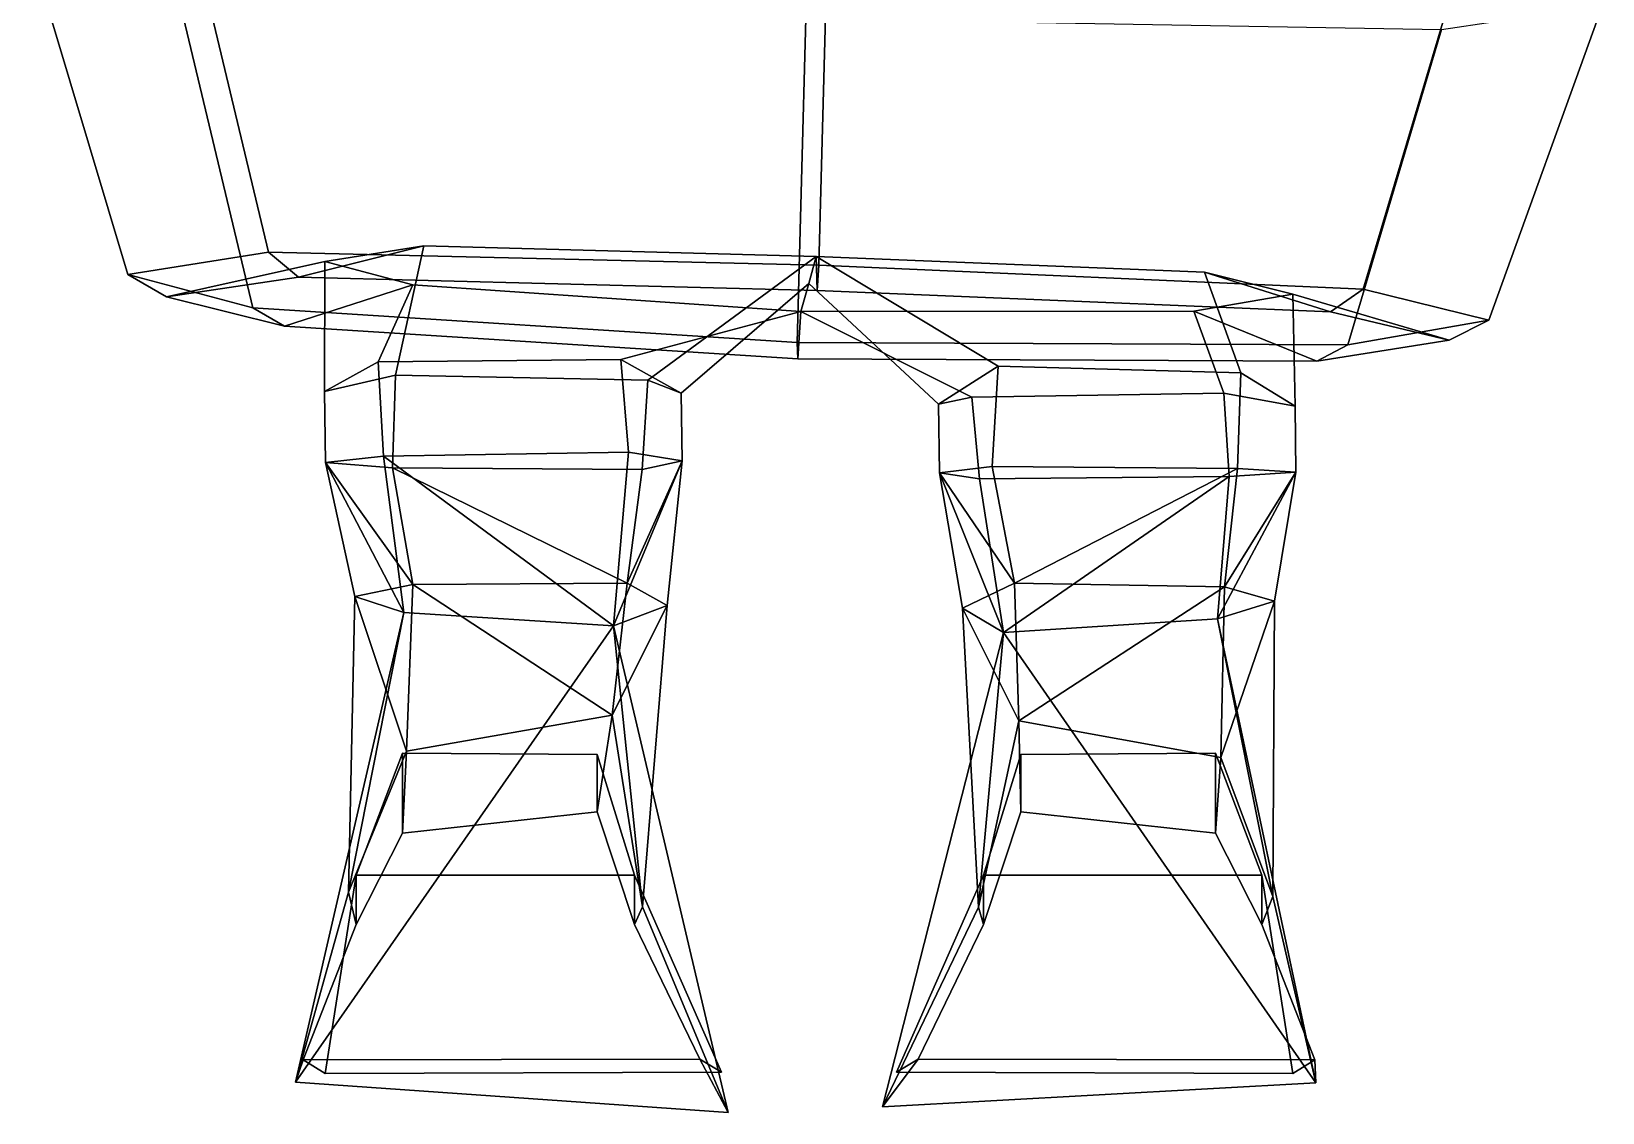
# Model space of a CAD drawing. Extents: x -201 to 177, y -160 to 389.
# Drawn here: x -133.6 to 132.5, y -159.7 to 23.5 of the extents above; entities that cross this region are included whole.
import ezdxf

# ---------------------------------------------------------------- set-up
doc = ezdxf.new("R2010")
doc.units = 0

msp = doc.modelspace()

# ---------------------------------------------------------------- linework, layer by layer
for points in [[(-106.472496, 40.480438, 85.544106), (-133.635208, 36.839966, 2.398399), (-117.274796, -17.682648, -0.645615), (-93.490402, -13.928238, 82.559982)], [(-0.2576, -16.136368, 114.92511), (1.230766, 38.747681, 117.701859), (-106.472496, 40.480438, 85.544106), (-93.490402, -13.928238, 82.559982)], [(-0.2576, -16.136368, 114.92511), (91.996635, -20.184265, 79.27166), (107.903252, 33.250076, 81.743645), (1.230766, 38.747681, 117.701859)], [(-117.274796, -17.682648, -0.645615), (-133.635208, 36.839966, 2.398399), (-109.109436, 31.050934, -89.100899), (-96.127342, -23.357742, -92.085022)], [(107.903252, 33.250076, 81.743645), (91.996635, -20.184265, 79.27166), (113.256355, -25.457901, -4.732483), (132.54129, 27.862488, -2.320393)], [(-96.127342, -23.357742, -92.085022), (-109.109436, 31.050934, -89.100899), (-2.433056, 25.646347, -125.055428), (-3.922945, -29.24337, -127.831459)], [(113.256355, -25.457901, -4.732483), (89.359695, -29.613762, -95.373352), (105.266312, 23.820572, -92.901367), (132.54129, 27.862488, -2.320393)], [(89.359695, -29.613762, -95.373352), (-3.922945, -29.24337, -127.831459), (-2.433056, 25.646347, -125.055428), (105.266312, 23.820572, -92.901367)], [(-88.411903, -18.119812, 73.869087), (-110.743706, -21.464478, -0.943134), (-83.922379, -15.519989, -1.069133), (-67.151192, -12.830475, 58.375393)], [(-0.541185, -20.391937, 102.408707), (-88.411903, -18.119812, 73.869087), (-67.151192, -12.830475, 58.375393), (-0.673331, -14.630844, 81.607658)], [(-67.151192, -12.830475, 58.375393), (-83.922379, -15.519989, -1.069133), (-83.975281, -37.531403, -2.439397), (-71.942871, -34.769653, 37.143082)], [(-0.673331, -14.630844, 81.607658), (-67.151192, -12.830475, 58.375393), (-71.942871, -34.769653, 37.143082), (-29.225613, -35.584854, 57.537518)], [(-93.490402, -13.928238, 82.559982), (-117.274796, -17.682648, -0.645615), (-110.743706, -21.464478, -0.943134), (-88.411903, -18.119812, 73.869087)], [(-110.743706, -21.464478, -0.943134), (-90.745476, -26.464508, -80.684029), (-68.99514, -19.424301, -63.749676), (-83.922379, -15.519989, -1.069133)], [(-0.2576, -16.136368, 114.92511), (-93.490402, -13.928238, 82.559982), (-88.411903, -18.119812, 73.869087), (-0.541185, -20.391937, 102.408707)], [(-83.922379, -15.519989, -1.069133), (-68.99514, -19.424301, -63.749676), (-74.897934, -32.499573, -44.519615), (-83.975281, -37.531403, -2.439397)], [(-1.949953, -19.195938, -2.943283), (-0.673331, -14.630844, 81.607658), (-29.225613, -35.584854, 57.537518), (-23.583223, -37.825333, -4.732352)], [(20.057716, -39.665558, -3.388254), (30.128471, -33.213173, 58.509056), (-0.673331, -14.630844, 81.607658), (-1.949953, -19.195938, -2.943283)], [(-0.673331, -14.630844, 81.607658), (30.128471, -33.213173, 58.509056), (71.278481, -34.37928, 34.794197), (65.114479, -17.291473, 56.030579)], [(-0.541185, -20.391937, 102.408707), (-0.673331, -14.630844, 81.607658), (65.114479, -17.291473, 56.030579), (86.47097, -24.018188, 70.768753)], [(-117.274796, -17.682648, -0.645615), (-96.127342, -23.357742, -92.085022), (-90.745476, -26.464508, -80.684029), (-110.743706, -21.464478, -0.943134)], [(-0.2576, -16.136368, 114.92511), (-0.541185, -20.391937, 102.408707), (86.47097, -24.018188, 70.768753), (91.996635, -20.184265, 79.27166)], [(65.114479, -17.291473, 56.030579), (71.278481, -34.37928, 34.794197), (80.454613, -40.014343, -5.642943), (80.082077, -21.051453, -3.976613)], [(86.47097, -24.018188, 70.768753), (65.114479, -17.291473, 56.030579), (80.082077, -21.051453, -3.976613), (106.532265, -28.792671, -4.795014)], [(-90.745476, -26.464508, -80.684029), (-3.784854, -31.991058, -112.420113), (-3.277734, -23.943993, -90.882469), (-68.99514, -19.424301, -63.749676)], [(-68.99514, -19.424301, -63.749676), (-3.277734, -23.943993, -90.882469), (-33.771858, -32.092438, -68.097404), (-74.897934, -32.499573, -44.519615)], [(-3.277734, -23.943993, -90.882469), (-1.949953, -19.195938, -2.943283), (-23.583223, -37.825333, -4.732352), (-33.771858, -32.092438, -68.097404)], [(20.057716, -39.665558, -3.388254), (-1.949953, -19.195938, -2.943283), (-3.277734, -23.943993, -90.882469), (25.699711, -38.493172, -68.060913)], [(80.082077, -21.051453, -3.976613), (80.454613, -40.014343, -5.642943), (68.39978, -37.811279, -47.47628), (63.270535, -23.8853, -66.09449)], [(106.532265, -28.792671, -4.795014), (80.082077, -21.051453, -3.976613), (63.270535, -23.8853, -66.09449), (84.137398, -32.362877, -83.784355)], [(91.996635, -20.184265, 79.27166), (86.47097, -24.018188, 70.768753), (106.532265, -28.792671, -4.795014), (113.256355, -25.457901, -4.732483)], [(-96.127342, -23.357742, -92.085022), (-3.922945, -29.24337, -127.831459), (-3.784854, -31.991058, -112.420113), (-90.745476, -26.464508, -80.684029)], [(84.137398, -32.362877, -83.784355), (63.270535, -23.8853, -66.09449), (-3.277734, -23.943993, -90.882469), (-3.784854, -31.991058, -112.420113)], [(63.270535, -23.8853, -66.09449), (68.39978, -37.811279, -47.47628), (25.699711, -38.493172, -68.060913), (-3.277734, -23.943993, -90.882469)], [(113.256355, -25.457901, -4.732483), (106.532265, -28.792671, -4.795014), (84.137398, -32.362877, -83.784355), (89.359695, -29.613762, -95.373352)], [(89.359695, -29.613762, -95.373352), (84.137398, -32.362877, -83.784355), (-3.784854, -31.991058, -112.420113), (-3.922945, -29.24337, -127.831459)], [(-83.790527, -49.543289, -5.767922), (-83.975281, -37.531403, -2.439397), (-74.897934, -32.499573, -44.519615), (-73.992409, -48.491982, -24.315487)], [(-73.992409, -48.491982, -24.315487), (-74.897934, -32.499573, -44.519615), (-33.771858, -32.092438, -68.097404), (-32.483177, -47.770538, -35.616379)], [(-23.404663, -49.256027, -8.468208), (-32.483177, -47.770538, -35.616379), (-33.771858, -32.092438, -68.097404), (-23.583223, -37.825333, -4.732352)], [(29.147928, -50.234268, 20.735855), (30.128471, -33.213173, 58.509056), (20.057716, -39.665558, -3.388254), (20.1947, -51.272888, -5.560893)], [(29.147928, -50.234268, 20.735855), (70.690002, -50.551239, 9.444001), (71.278481, -34.37928, 34.794197), (30.128471, -33.213173, 58.509056)], [(70.690002, -50.551239, 9.444001), (80.588165, -51.199486, -8.111513), (80.454613, -40.014343, -5.642943), (71.278481, -34.37928, 34.794197)], [(-72.476448, -50.431, 10.697119), (-71.942871, -34.769653, 37.143082), (-83.975281, -37.531403, -2.439397), (-83.790527, -49.543289, -5.767922)], [(-30.150936, -50.753632, 18.249166), (-29.225613, -35.584854, 57.537518), (-71.942871, -34.769653, 37.143082), (-72.476448, -50.431, 10.697119)], [(-30.150936, -50.753632, 18.249166), (-23.404663, -49.256027, -8.468208), (-23.583223, -37.825333, -4.732352), (-29.225613, -35.584854, 57.537518)], [(20.1947, -51.272888, -5.560893), (20.057716, -39.665558, -3.388254), (25.699711, -38.493172, -68.060913), (26.973173, -52.336685, -33.671646)], [(69.276413, -51.917809, -25.920876), (26.973173, -52.336685, -33.671646), (25.699711, -38.493172, -68.060913), (68.39978, -37.811279, -47.47628)], [(80.588165, -51.199486, -8.111513), (69.276413, -51.917809, -25.920876), (68.39978, -37.811279, -47.47628), (80.454613, -40.014343, -5.642943)], [(-35.031448, -77.239883, -21.154621), (-73.992409, -48.491982, -24.315487), (-32.483177, -47.770538, -35.616379)], [(-35.031448, -77.239883, -21.154621), (-32.483177, -47.770538, -35.616379), (-23.404663, -49.256027, -8.468208)], [(-70.534981, -74.933731, -11.0074), (-83.790527, -49.543289, -5.767922), (-73.992409, -48.491982, -24.315487)], [(-69.024292, -70.228294, 20.861874), (-72.476448, -50.431, 10.697119), (-83.790527, -49.543289, -5.767922)], [(-69.024292, -70.228294, 20.861874), (-83.790527, -49.543289, -5.767922), (-78.819504, -72.242317, 5.83991)], [(-78.819504, -72.242317, 5.83991), (-83.790527, -49.543289, -5.767922), (-70.534981, -74.933731, -11.0074)], [(-70.534981, -74.933731, -11.0074), (-73.992409, -48.491982, -24.315487), (-35.031448, -77.239883, -21.154621)], [(-32.707314, -70.000755, 27.875029), (-30.150936, -50.753632, 18.249166), (-72.476448, -50.431, 10.697119)], [(-32.707314, -70.000755, 27.875029), (-72.476448, -50.431, 10.697119), (-69.024292, -70.228294, 20.861874)], [(-25.947599, -73.77253, 3.532708), (-35.031448, -77.239883, -21.154621), (-23.404663, -49.256027, -8.468208)], [(-32.707314, -70.000755, 27.875029), (-25.947599, -73.77253, 3.532708), (-23.404663, -49.256027, -8.468208)], [(-32.707314, -70.000755, 27.875029), (-23.404663, -49.256027, -8.468208), (-30.150936, -50.753632, 18.249166)], [(32.89933, -69.971184, 32.07695), (29.147928, -50.234268, 20.735855), (20.1947, -51.272888, -5.560893)], [(32.89933, -69.971184, 32.07695), (70.690002, -50.551239, 9.444001), (29.147928, -50.234268, 20.735855)], [(32.89933, -69.971184, 32.07695), (68.496773, -70.608955, 21.851791), (70.690002, -50.551239, 9.444001)], [(68.496773, -70.608955, 21.851791), (80.588165, -51.199486, -8.111513), (70.690002, -50.551239, 9.444001)], [(32.89933, -69.971184, 32.07695), (20.1947, -51.272888, -5.560893), (24.10434, -74.236649, 8.173736)], [(31.068604, -78.316322, -17.458948), (20.1947, -51.272888, -5.560893), (26.973173, -52.336685, -33.671646)], [(24.10434, -74.236649, 8.173736), (20.1947, -51.272888, -5.560893), (31.068604, -78.316322, -17.458948)], [(31.068604, -78.316322, -17.458948), (26.973173, -52.336685, -33.671646), (69.276413, -51.917809, -25.920876)], [(67.306801, -76.033295, -10.346543), (31.068604, -78.316322, -17.458948), (69.276413, -51.917809, -25.920876)], [(67.306801, -76.033295, -10.346543), (69.276413, -51.917809, -25.920876), (80.588165, -51.199486, -8.111513)], [(76.987389, -73.025459, 5.882233), (67.306801, -76.033295, -10.346543), (80.588165, -51.199486, -8.111513)], [(68.496773, -70.608955, 21.851791), (76.987389, -73.025459, 5.882233), (80.588165, -51.199486, -8.111513)], [(-70.103676, -98.446953, 8.958502), (-69.024292, -70.228294, 20.861874), (-78.819504, -72.242317, 5.83991)], [(-70.103676, -98.446953, 8.958502), (-35.232262, -92.363335, 16.596012), (-69.024292, -70.228294, 20.861874)], [(-35.232262, -92.363335, 16.596012), (-32.707314, -70.000755, 27.875029), (-69.024292, -70.228294, 20.861874)], [(-35.232262, -92.363335, 16.596012), (-25.947599, -73.77253, 3.532708), (-32.707314, -70.000755, 27.875029)], [(33.621887, -93.287354, 18.992624), (32.89933, -69.971184, 32.07695), (24.10434, -74.236649, 8.173736)], [(33.621887, -93.287354, 18.992624), (68.496773, -70.608955, 21.851791), (32.89933, -69.971184, 32.07695)], [(67.878181, -99.540596, 8.700282), (68.496773, -70.608955, 21.851791), (33.621887, -93.287354, 18.992624)], [(67.878181, -99.540596, 8.700282), (76.987389, -73.025459, 5.882233), (68.496773, -70.608955, 21.851791)], [(-79.914474, -122.319618, -4.682126), (-70.103676, -98.446953, 8.958502), (-78.819504, -72.242317, 5.83991)], [(-79.914474, -122.319618, -4.682126), (-78.819504, -72.242317, 5.83991), (-70.534981, -74.933731, -11.0074)], [(-30.113205, -124.794983, -6.362684), (-25.947599, -73.77253, 3.532708), (-35.232262, -92.363335, 16.596012)], [(-30.113205, -124.794983, -6.362684), (-35.031448, -77.239883, -21.154621), (-25.947599, -73.77253, 3.532708)], [(26.838224, -124.854012, -4.706209), (33.621887, -93.287354, 18.992624), (24.10434, -74.236649, 8.173736)], [(26.838224, -124.854012, -4.706209), (24.10434, -74.236649, 8.173736), (31.068604, -78.316322, -17.458948)], [(76.651161, -123.09166, -6.461299), (67.306801, -76.033295, -10.346543), (76.987389, -73.025459, 5.882233)], [(76.651161, -123.09166, -6.461299), (76.987389, -73.025459, 5.882233), (67.878181, -99.540596, 8.700282)], [(-88.901665, -154.497253, -26.938517), (-79.914474, -122.319618, -4.682126), (-70.534981, -74.933731, -11.0074)], [(-88.901665, -154.497253, -26.938517), (-70.534981, -74.933731, -11.0074), (-35.031448, -77.239883, -21.154621)], [(83.990234, -154.617996, -30.448891), (31.068604, -78.316322, -17.458948), (67.306801, -76.033295, -10.346543)], [(83.990234, -154.617996, -30.448891), (67.306801, -76.033295, -10.346543), (76.651161, -123.09166, -6.461299)], [(-15.572736, -159.674255, -31.090322), (-88.901665, -154.497253, -26.938517), (-35.031448, -77.239883, -21.154621)], [(-15.572736, -159.674255, -31.090322), (-35.031448, -77.239883, -21.154621), (-30.113205, -124.794983, -6.362684)], [(10.525321, -158.682632, -29.591032), (26.838224, -124.854012, -4.706209), (31.068604, -78.316322, -17.458948)], [(10.525321, -158.682632, -29.591032), (31.068604, -78.316322, -17.458948), (83.990234, -154.617996, -30.448891)], [(-35.232262, -92.363335, 16.596012), (-70.103676, -98.446953, 8.958502), (-70.777412, -112.334427, 35.947453), (-37.787899, -108.736435, 35.947453)], [(-30.113205, -124.794983, -6.362684), (-35.232262, -92.363335, 16.596012), (-37.787899, -108.736435, 35.947453), (-31.473774, -127.827744, 43.725594)], [(26.838224, -124.854012, -4.706209), (27.673773, -127.827744, 43.725594), (33.987896, -108.736435, 35.947453), (33.621887, -93.287354, 18.992624)], [(33.621887, -93.287354, 18.992624), (33.987896, -108.736435, 35.947453), (66.977409, -112.334427, 35.947453), (67.878181, -99.540596, 8.700282)], [(-79.914474, -122.319618, -4.682126), (-78.613716, -127.827744, 43.725594), (-70.777412, -112.334427, 35.947453), (-70.103676, -98.446953, 8.958502)], [(-31.473774, -119.444244, 102.617195), (-37.787899, -98.998032, 87.801697), (-70.777412, -98.812729, 87.801697), (-78.613716, -119.444244, 102.617195)], [(-78.613716, -119.444244, 102.617195), (-70.777412, -98.812729, 87.801697), (-70.777412, -112.334427, 35.947453), (-78.613716, -127.827744, 43.725594)], [(-37.787899, -98.998032, 87.801697), (-37.787899, -108.736435, 35.947453), (-70.777412, -112.334427, 35.947453), (-70.777412, -98.812729, 87.801697)], [(-31.473774, -119.444244, 102.617195), (-31.473774, -127.827744, 43.725594), (-37.787899, -108.736435, 35.947453), (-37.787899, -98.998032, 87.801697)], [(27.673773, -119.444244, 102.617195), (74.813721, -119.444244, 102.617195), (66.977409, -98.812729, 87.801697), (33.987896, -98.998032, 87.801697)], [(27.673773, -119.444244, 102.617195), (33.987896, -98.998032, 87.801697), (33.987896, -108.736435, 35.947453), (27.673773, -127.827744, 43.725594)], [(33.987896, -98.998032, 87.801697), (66.977409, -98.812729, 87.801697), (66.977409, -112.334427, 35.947453), (33.987896, -108.736435, 35.947453)], [(74.813721, -119.444244, 102.617195), (74.813721, -127.827744, 43.725594), (66.977409, -112.334427, 35.947453), (66.977409, -98.812729, 87.801697)], [(76.651161, -123.09166, -6.461299), (67.878181, -99.540596, 8.700282), (66.977409, -112.334427, 35.947453), (74.813721, -127.827744, 43.725594)], [(-83.890282, -153.02951, 102.617195), (-78.613716, -119.444244, 102.617195), (-78.613716, -127.827744, 43.725594), (-87.594154, -150.723206, 36.317848)], [(-16.70689, -152.844193, 102.617195), (-31.473774, -119.444244, 102.617195), (-78.613716, -119.444244, 102.617195), (-83.890282, -153.02951, 102.617195)], [(-16.70689, -152.844193, 102.617195), (-20.410763, -150.61731, 32.613968), (-31.473774, -127.827744, 43.725594), (-31.473774, -119.444244, 102.617195)], [(12.906889, -152.844193, 102.617195), (80.090286, -153.02951, 102.617195), (74.813721, -119.444244, 102.617195), (27.673773, -119.444244, 102.617195)], [(12.906889, -152.844193, 102.617195), (27.673773, -119.444244, 102.617195), (27.673773, -127.827744, 43.725594), (16.610764, -150.61731, 32.613968)], [(80.090286, -153.02951, 102.617195), (83.794151, -150.723206, 36.317848), (74.813721, -127.827744, 43.725594), (74.813721, -119.444244, 102.617195)], [(-88.901665, -154.497253, -26.938517), (-87.594154, -150.723206, 36.317848), (-78.613716, -127.827744, 43.725594), (-79.914474, -122.319618, -4.682126)], [(-15.572736, -159.674255, -31.090322), (-30.113205, -124.794983, -6.362684), (-31.473774, -127.827744, 43.725594), (-20.410763, -150.61731, 32.613968)], [(10.525321, -158.682632, -29.591032), (16.610764, -150.61731, 32.613968), (27.673773, -127.827744, 43.725594), (26.838224, -124.854012, -4.706209)], [(83.990234, -154.617996, -30.448891), (76.651161, -123.09166, -6.461299), (74.813721, -127.827744, 43.725594), (83.794151, -150.723206, 36.317848)], [(-88.901665, -154.497253, -26.938517), (-15.572736, -159.674255, -31.090322), (-20.410763, -150.61731, 32.613968), (-87.594154, -150.723206, 36.317848)], [(-83.890282, -153.02951, 102.617195), (-87.594154, -150.723206, 36.317848), (-20.410763, -150.61731, 32.613968), (-16.70689, -152.844193, 102.617195)], [(83.990234, -154.617996, -30.448891), (83.794151, -150.723206, 36.317848), (16.610764, -150.61731, 32.613968), (10.525321, -158.682632, -29.591032)], [(80.090286, -153.02951, 102.617195), (12.906889, -152.844193, 102.617195), (16.610764, -150.61731, 32.613968), (83.794151, -150.723206, 36.317848)]]:
    msp.add_3dface(points)

doc.saveas('drawing.dxf')
